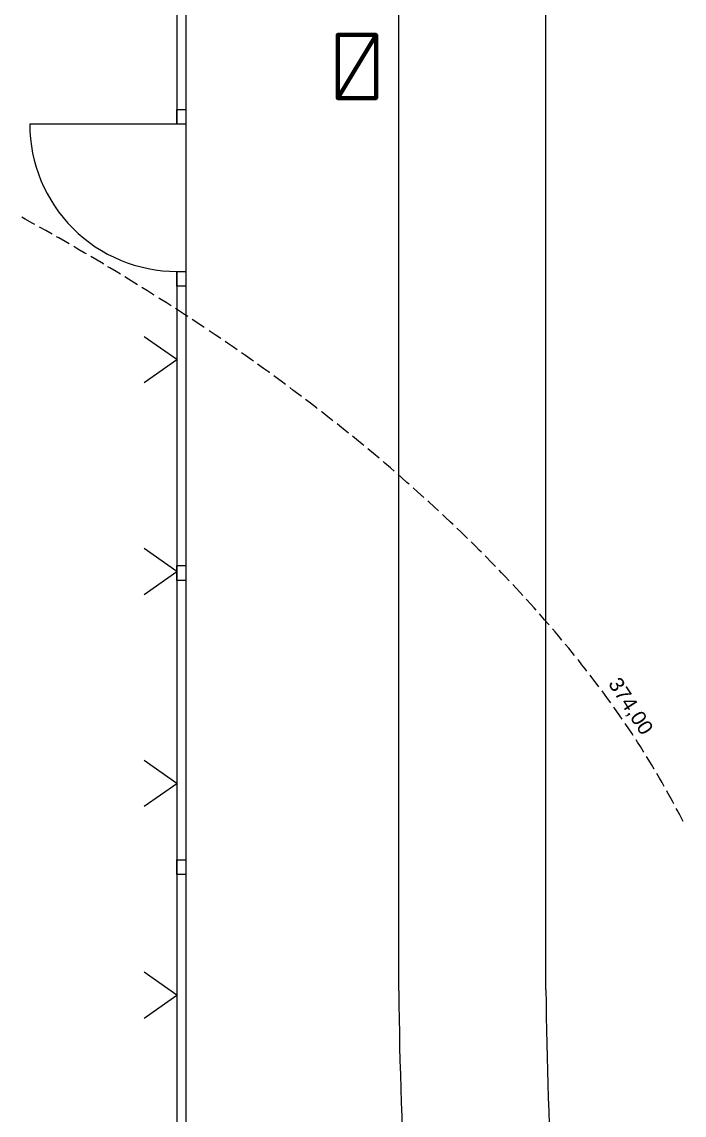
# Model space of a CAD drawing. Header units: millimetres. Extents: x 0 to 594, y 0 to 420.
# Drawn here: x 45.5 to 80.9, y 155.6 to 214.1 of the extents above; entities that cross this region are included whole.
import ezdxf

# ---------------------------------------------------------------- set-up
doc = ezdxf.new("R2010")
doc.units = ezdxf.units.MM
doc.header["$LTSCALE"] = 8
for name, color, linetype in [('PDF_0', 7, 'Continuous'), ('PDF_CTU', 7, 'Continuous'), ('PDF_Text', 7, 'Continuous'), ('PDF_Zamecnicke vyrobky', 7, 'Continuous')]:
    doc.layers.add(name, color=color, linetype=linetype)
doc.styles.add('PDF Arial', font='arial.ttf')

msp = doc.modelspace()

# ---------------------------------------------------------------- linework, layer by layer
at = {"layer": 'PDF_0', "lineweight": 9}
for points in [[(65.661, 162.246), (65.661, 232.96)], [(73.534, 162.312), (73.535, 214.85)]]:
    msp.add_lwpolyline(points, dxfattribs=at)
at = {"layer": 'PDF_CTU', "lineweight": 100}
msp.add_lwpolyline([(62.394, 210.029), (62.394, 213.415), (64.441, 213.414), (64.441, 210.029), (62.394, 210.029), (64.441, 213.414)], dxfattribs=at)
at = {"layer": 'PDF_CTU', "lineweight": 9}
for points in [[(46.168, 203.271), (46.074, 203.324), (45.663, 203.552), (45.48, 203.653)], [(47.095, 202.75), (46.765, 202.937), (46.42, 203.131)], [(48.018, 202.223), (47.797, 202.35), (47.454, 202.546), (47.334, 202.614)], [(48.937, 201.689), (48.823, 201.755), (48.482, 201.954), (48.256, 202.085)], [(49.852, 201.148), (49.844, 201.153), (49.504, 201.354), (49.174, 201.549)], [(50.763, 200.6), (50.52, 200.747), (50.182, 200.95), (50.088, 201.006)], [(51.669, 200.045), (51.531, 200.131), (51.195, 200.337), (50.998, 200.457)], [(52.571, 199.483), (52.534, 199.506), (52.2, 199.715), (51.904, 199.9)], [(53.469, 198.913), (53.2, 199.085), (52.867, 199.296), (52.805, 199.336)], [(54.361, 198.335), (54.192, 198.446), (53.862, 198.66), (53.701, 198.764)], [(55.248, 197.75), (55.178, 197.797), (54.85, 198.014), (54.592, 198.184)], [(56.13, 197.157), (55.831, 197.36), (55.505, 197.579)], [(57.007, 196.555), (56.804, 196.695), (56.481, 196.918), (56.358, 197.001)], [(57.877, 195.945), (57.771, 196.021), (57.449, 196.247), (57.233, 196.398)], [(58.742, 195.327), (58.729, 195.336), (58.41, 195.566), (58.102, 195.786)], [(59.601, 194.7), (59.364, 194.874), (59.047, 195.106), (58.965, 195.165)], [(60.453, 194.064), (60.309, 194.173), (59.995, 194.408), (59.822, 194.536)], [(61.298, 193.42), (61.246, 193.46), (60.935, 193.699), (60.672, 193.898)], [(62.136, 192.766), (61.866, 192.979), (61.557, 193.22), (61.516, 193.251)], [(62.968, 192.104), (62.789, 192.247), (62.483, 192.492), (62.352, 192.595)], [(63.791, 191.432), (63.704, 191.505), (63.4, 191.753), (63.182, 191.931)], [(64.608, 190.751), (64.308, 191.003), (64.006, 191.254)], [(65.416, 190.061), (65.208, 190.24), (64.909, 190.496), (64.818, 190.573)], [(66.216, 189.361), (66.098, 189.466), (65.802, 189.725), (65.624, 189.88)], [(67.008, 188.652), (66.979, 188.679), (66.686, 188.942), (66.422, 189.178)], [(67.791, 187.933), (67.56, 188.147), (67.27, 188.414), (67.212, 188.467)], [(68.566, 187.205), (68.425, 187.339), (68.138, 187.61), (67.993, 187.745)], [(69.331, 186.467), (69.28, 186.517), (68.996, 186.793), (68.765, 187.015)], [(70.087, 185.72), (69.966, 185.841), (69.764, 186.041), (69.562, 186.241), (69.528, 186.274)], [(70.833, 184.963), (70.765, 185.033), (70.566, 185.236), (70.367, 185.438), (70.281, 185.525)], [(71.569, 184.196), (71.553, 184.212), (71.357, 184.419), (71.16, 184.624), (71.025, 184.765)], [(72.293, 183.418), (72.136, 183.589), (71.942, 183.798), (71.758, 183.995)], [(73.007, 182.63), (72.902, 182.747), (72.712, 182.958), (72.521, 183.169), (72.479, 183.215)], [(73.708, 181.831), (73.655, 181.892), (73.468, 182.107), (73.28, 182.321), (73.19, 182.424)], [(74.396, 181.021), (74.392, 181.025), (74.209, 181.243), (74.025, 181.46), (73.887, 181.622)], [(75.07, 180.199), (74.935, 180.367), (74.755, 180.587), (74.574, 180.807)], [(75.73, 179.366), (75.643, 179.478), (75.468, 179.701), (75.291, 179.924), (75.243, 179.984)], [(75.99, 179.029), (75.899, 179.148)], [(76.375, 178.521), (76.333, 178.577), (76.163, 178.803), (75.99, 179.029)], [(77.004, 177.664), (76.839, 177.892), (76.671, 178.121), (76.54, 178.3)], [(77.616, 176.794), (77.495, 176.969), (77.333, 177.201), (77.169, 177.432)], [(78.209, 175.913), (78.13, 176.033), (77.973, 176.268), (77.815, 176.502), (77.771, 176.567)], [(78.785, 175.019), (78.743, 175.084), (78.592, 175.323), (78.44, 175.56), (78.36, 175.682)], [(79.34, 174.112), (79.333, 174.123), (79.188, 174.364), (79.041, 174.605), (78.93, 174.785)], [(79.874, 173.193), (79.76, 173.394), (79.619, 173.638), (79.48, 173.875)], [(80.386, 172.262), (80.307, 172.41), (80.173, 172.657), (80.037, 172.903), (80.009, 172.953)], [(80.876, 171.318), (80.828, 171.414), (80.7, 171.664), (80.571, 171.913), (80.515, 172.018)]]:
    msp.add_lwpolyline(points, dxfattribs=at)
for points in [[(65.661, 162.246, 0.05357), (71.146, 114.905, 0.004507), (75.387, 94.738)], [(73.535, 162.312, 0.053744), (78.856, 116.523, 0.222833), (95.082, 94.738)]]:
    msp.add_lwpolyline(points, format="xyb", dxfattribs=at)
at = {"layer": 'PDF_Zamecnicke vyrobky', "lineweight": 18}
msp.add_lwpolyline([(99.429, 297.567), (99.429, 303.905), (53.779, 303.905), (53.779, 256.661), (53.779, 209.417), (53.779, 208.63), (45.905, 208.63, 0.414214), (53.779, 200.756), (53.779, 153.512), (53.779, 106.268), (53.779, 94.738)], format="xyb", dxfattribs=at)
for points in [[(54.251, 303.905), (54.251, 94.738)], [(52.021, 194.803), (53.779, 196.032), (52.021, 197.26)], [(52.021, 183.465), (53.779, 184.693), (52.021, 185.921)], [(52.021, 172.126), (53.779, 173.354), (52.021, 174.583)], [(52.021, 160.787), (53.779, 162.016), (52.021, 163.244)]]:
    msp.add_lwpolyline(points, dxfattribs=at)
for points in [[(53.779, 208.63), (53.779, 209.417), (54.251, 209.417), (54.251, 208.63)], [(53.779, 199.969), (53.779, 200.756), (54.251, 200.756), (54.251, 199.969)], [(53.779, 184.221), (53.779, 185.008), (54.251, 185.008), (54.251, 184.221)], [(53.779, 168.472), (53.779, 169.26), (54.251, 169.26), (54.251, 168.472)]]:
    msp.add_lwpolyline(points, close=True, dxfattribs=at)

# ---------------------------------------------------------------- texts
at = {"layer": 'PDF_Text', "insert": (77.113, 178.867), "char_height": 0.7875, "attachment_point": 4, "rotation": 302.97153, "style": 'PDF Arial'}
msp.add_mtext('374,00', dxfattribs=at)

doc.saveas('drawing.dxf')
